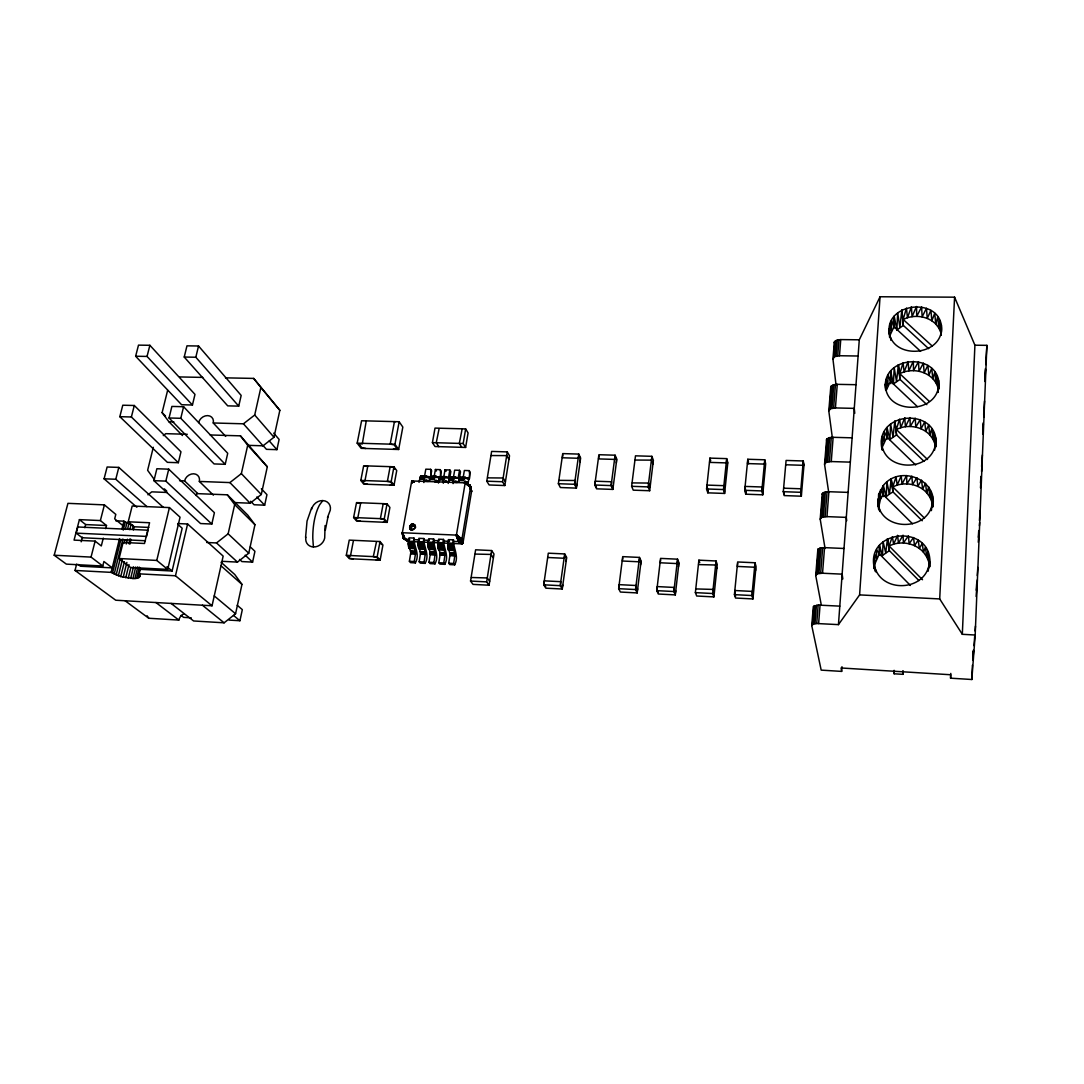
<?xml version="1.0" encoding="UTF-8"?>
<svg xmlns="http://www.w3.org/2000/svg" width="1084" height="1084" viewBox="0 0 1084 1084"><rect width="100%" height="100%" fill="white"/><g stroke="black" fill="none" stroke-linecap="round" stroke-linejoin="round"><path stroke-width="1.5" d="M935.411 446.947L935.451 437.38L935.655 447.001C941.779 406.202 872.701 410.172 882.146 449.806L881.671 440.592L882.362 449.67M875.33 571.512C860.723 528.179 936.007 521.96 929.53 566.891L927.863 551.837L926.617 556.661L928.663 561.634L929.205 556.661L929.53 566.891M882.484 555.455L883.108 541.715L885.709 552.799L887.471 538.789L889.368 550.645L882.484 555.455L879.436 545.374L879.354 553.883L874.978 563.599L874.531 568.856L874.083 564.087L874.707 569.1M938.676 389.115C944.137 351.392 879.531 353.56 885.696 390.24M932.66 506.892L932.375 496.147L931.806 501.784L929.774 496.987L931.048 491.472L932.66 506.892C938.771 479.413 899.476 464.44 883.297 485.591L883.175 494.67L880.465 499.196L878.541 507.962M889.869 439.521L890.601 424.034L893.013 436.974L894.842 421.188L896.563 434.874L889.869 439.521L887.051 427.53L886.888 437.123L882.647 446.351L882.498 435.971L884.219 441.554L884.314 431.567L886.888 437.123L915.628 464.955M893.406 383.966L894.205 367.679L896.509 381.46L898.379 364.888L900.005 379.4L893.406 383.966L890.696 371.107L890.492 381.189L886.319 390.186L885.411 383.844C884.449 414.928 937.077 414.887 938.717 384.834L938.554 389.332M896.847 329.929L897.688 312.897L899.896 327.476L901.82 310.159L903.351 325.444L896.847 329.929L894.232 316.257L894.002 326.799L889.883 335.579C881.319 302.572 941.888 295.282 941.617 329.224C939.923 358.37 888.419 359.048 889.029 328.682L889.232 333.655M929.3 567.677L929.476 561.648L928.202 571.2M932.443 507.298L932.646 500.971L931.373 510.618M325.065 525.577L324.699 538.03A10.176 8.713 -40.3 0 1 313.411 546.973A10.176 8.713 -40.3 0 1 305.905 537.176M935.56 447.014L935.722 442.069L934.625 450.09M811.74 625.536L813.542 623.964L816.726 623.517L838.447 624.628L859.287 339.807L880.059 296.759L954.584 297.179L974.909 345.2L986.887 345.349L975.18 635.021L971.833 679.505L950.573 678.178L950.682 674.749L841.049 667.974L841.645 671.403L821.184 670.129L811.74 625.536L813.312 606.566L818.163 605.089L839.802 606.132M305.566 537.407L307.043 521.065L311.555 508.125M408.234 543.924L409.074 537.867L413.98 538.084C413.532 546.133 420.348 554.073 415.389 562.894L410.497 562.65L409.386 561.295L410.822 552.42L408.234 543.924L413.139 544.141L415.687 552.339L414.278 561.539L415.389 562.894M413.139 544.141L413.98 538.084M418.045 544.371L418.885 538.301L423.803 538.531C423.356 546.593 430.063 554.561 425.158 563.368L420.267 563.124L419.169 561.769L420.592 552.881L418.045 544.371L422.963 544.602L425.47 552.799L424.074 562.013L425.158 563.368M422.963 544.602L423.803 538.531M427.895 544.818L428.722 538.748L433.654 538.965C433.221 547.054 439.792 555.049 434.982 563.856L430.063 563.612L428.993 562.257L430.389 553.341L427.895 544.818L432.828 545.049L435.28 553.26L433.912 562.488L434.982 563.856M432.828 545.049L433.654 538.965M437.773 545.279L438.6 539.195L443.546 539.412C443.099 547.515 449.575 555.536 444.819 564.33L439.887 564.087L438.83 562.731L440.226 553.802L437.773 545.279L442.733 545.509L445.131 553.734L443.776 562.975L444.819 564.33M442.733 545.509L443.546 539.412M447.692 545.74L448.491 539.642L453.464 539.859C453.031 547.976 459.372 556.024 454.697 564.818L449.752 564.574L448.708 563.219L450.09 554.276L447.692 545.74L452.651 545.957L455.009 554.195L453.668 563.463L454.697 564.818M452.651 545.957L453.464 539.859M971.833 679.505L972.416 665.156M972.876 656.755L973.093 651.687M973.296 650.278L972.89 660.413L973.622 650.603M975.18 635.021L962.321 634.303L974.909 345.2M950.573 678.178L950.79 673.408M415.036 527.488C410.47 520.686 410.253 534.873 415.551 527.081C409.549 515.916 407.056 538.165 415.551 527.081M886.224 496.662L886.902 482.014L889.408 494.06L886.224 496.662L883.297 485.591L878.677 494.25L878.243 506.526M962.321 634.303L939.706 598.937L954.584 297.179M893.907 670.454L894.151 673.787L902.986 674.329L903.175 671.023M894.151 673.787L894.354 670.481M984.787 378.56L985.424 368.601M985.939 360.294L986.887 345.349M984.828 381.514L985.586 369.685M985.898 364.617L986.223 359.549M982.7 429.63L983.134 422.896M983.676 414.481L984.543 401.026M982.687 433.993L983.337 424.02M983.771 417.367L984.096 412.381M980.492 483.044L980.939 476.445M981.603 466.54L982.361 454.995M980.478 487.827L981.237 476.432M981.562 471.54L981.887 466.662M838.447 624.628L859.598 594.899L880.059 296.759M978.283 537.257L978.744 530.55M979.435 520.51L980.126 510.456M978.269 542.244L979.069 530.699M979.408 525.74L979.638 522.447M976.196 590.197L976.657 583.693M977.24 575.577L977.822 567.46M841.645 671.403L841.97 666.728M976.115 596.485L977.321 579.791M973.988 645.698L974.719 635.888M975.085 630.996L975.451 626.091M818.623 623.544L820.06 605.102M821.252 604.831L815.71 575.468L817.512 573.748L822.539 573.233L824.545 547.637L844.016 548.477M825.073 548.49L820.195 519.128L821.984 517.244L826.956 516.621L828.894 491.716L848.122 492.393M828.637 491.919L824.558 464.304L826.333 462.272L831.252 461.554L833.135 437.313L852.119 437.828M832.336 437.584L828.799 410.931L830.561 408.749L835.425 407.936L837.268 384.346L855.994 384.698M836.076 385.321L832.932 358.939L834.694 356.636L839.49 355.742L840.75 339.59L859.287 339.807M815.71 575.468L817.864 549.317L820.967 547.84L824.545 547.637M820.195 519.128L822.295 493.613L825.358 491.987L828.894 491.716M824.558 464.304L826.604 439.386L829.639 437.624L833.135 437.313M828.799 410.931L830.805 386.595L833.813 384.712L837.268 384.346M832.932 358.939L834.355 341.988L837.336 339.997L840.75 339.59M812.472 624.398L813.921 606.01M816.455 574.222L818.474 548.694M820.927 517.773L822.905 492.935M825.29 462.854L827.214 438.668M829.531 409.386L831.401 385.836M833.664 357.313L834.951 341.189M813.542 623.964L814.992 605.563M817.512 573.748L819.531 548.192M821.984 517.244L823.948 492.38M826.333 462.272L828.244 438.072M830.561 408.749L832.431 385.199M834.694 356.636L835.967 340.512M814.992 623.666L816.442 605.238M818.948 573.409L820.967 547.84M823.406 516.865L825.358 491.987M827.742 461.838L829.639 437.624M831.956 408.289L833.813 384.712M836.062 356.135L837.336 339.997M816.726 623.517L818.163 605.089M820.669 573.233L822.675 547.637M825.1 516.648L827.051 491.757M829.409 461.594L831.32 437.367M833.61 408.004L835.466 384.413M837.702 355.823L838.975 339.671M453.369 543.49L461.825 543.87L463.003 542.921L471.54 491.567L470.266 485.781L464.941 482.841L469.358 484.887L470.632 489.101L469.345 484.887L464.901 482.841L411.934 480.957L414.047 482.095M801.347 496.201L800.615 492.299L803.271 460.971L786.09 460.443L783.312 491.689L784.139 495.578L801.347 496.201L803.976 465.009L803.271 460.971M463.044 542.745L461.987 538.911L456.445 534.927L465.158 483.058L470.591 487.014L471.554 491.391M413.952 525.564L414.047 524.412M929.245 401.351L899.774 373.682C913.189 366.744 932.918 371.947 937.809 387.164L938.432 380.281L938.581 388.628M752.946 598.937L751.93 595.536L755.02 562.772L737.648 561.973L734.424 594.642L735.535 598.029L752.946 598.937L756.022 566.336L755.02 562.772M762.757 494.805L761.808 490.93L764.762 459.792L747.784 459.264L744.722 490.32L745.751 494.196L762.757 494.805L765.67 463.817L764.762 459.792M937.66 392.435L937.958 389.386L938.094 392.367M745.751 494.196L746.009 491.608M737.662 563.382L737.364 566.417L754.749 567.244L755.047 564.195L755.643 570.374M713.909 596.905L712.662 593.517L716.05 560.97L698.882 560.171L695.372 592.623L696.7 596.01L713.909 596.905L717.256 564.507L716.05 560.97M724.613 493.437L723.475 489.562L726.686 458.627L709.912 458.112L706.578 488.965L707.811 492.841L724.613 493.437L727.811 462.638L726.686 458.627M709.952 459.508L709.641 462.38L726.416 462.909L726.714 460.022L727.594 463.139M707.811 492.841L708.096 490.253M675.318 594.899L673.869 591.525L677.541 559.181L660.562 558.395L656.782 590.644L658.313 594.018L675.318 594.899L678.95 562.718L677.541 559.181M660.617 559.791L660.264 562.786L677.243 563.585L677.581 560.577L678.679 563.328L678.503 566.715M891.211 479.128L889.408 494.06L893.013 491.933L891.211 479.128L893.013 491.933L922.213 520.781M637.189 592.921L635.536 589.547L639.479 557.42L622.704 556.634L618.652 588.68L620.387 592.04L637.189 592.921L641.091 560.929L639.479 557.42M649.668 490.74L648.124 486.906L651.877 456.323L635.481 455.822L631.62 486.309L633.246 490.158L649.668 490.74L653.381 460.307L651.877 456.323M618.964 588.043L619.154 584.642L636.037 585.509L635.847 588.91L637.135 591.539L637.677 588.897M622.772 558.016L622.392 561.011L639.167 561.797L639.533 558.802L640.793 561.539L640.603 564.913M612.839 489.412L611.105 485.591L615.102 455.199L598.896 454.711L594.777 485.009L596.593 488.83L612.839 489.412L616.81 459.169L615.102 455.199M598.978 456.093L598.585 458.911L614.804 459.413L615.17 456.594L616.498 459.67L616.308 462.922M562.257 589.019L566.688 557.447L564.696 553.938L548.301 553.179L543.721 584.818L545.848 588.178L562.257 589.019L560.225 585.672L564.696 553.938M576.417 488.112L580.631 458.031L578.761 454.088L562.731 453.6L558.368 483.721L560.374 487.529L576.417 488.112L574.506 484.291L578.761 454.088M325.295 530.32L328.032 516.634M562.813 454.968L562.406 457.773L578.436 458.275L578.842 455.47L580.292 458.532L580.116 461.77M834.219 342.856L834.355 341.988M489.06 585.224L486.648 581.891L491.621 550.55L475.619 549.805L470.537 581.051L473.031 584.384L489.06 585.224L493.992 554.032L491.621 550.55M504.819 485.537L502.542 481.743L507.285 451.906L491.621 451.418L486.77 481.188L489.128 484.968L504.819 485.537L509.521 455.808L507.285 451.906M830.669 387.422L830.805 386.595M460.754 477.367L459.359 477.868L458.532 480.524L463.424 480.686C464.562 470.741 471.608 488.952 469.209 470.632L464.358 470.47L463.125 477.8M826.482 440.172L826.604 439.386M459.264 479.142L460.497 471.825L459.508 470.307L454.67 470.144L453.424 477.461L458.261 477.637L459.508 470.307M465.619 447.448L468.085 432.909L465.659 428.925L435.009 428.099L432.421 442.624L435.009 446.527L465.619 447.448L463.18 443.519L465.659 428.925M453.085 483.613C452.38 474.48 456.323 479.467 458.261 477.637M448.586 477.299L449.846 469.982L445.023 469.819L443.695 477.407L448.532 477.583L443.762 477.123M448.193 483.437L449.345 478.03L451.012 477.028M449.603 478.803L450.849 471.499L449.846 469.982M431.622 476.35L430.172 476.838L429.291 479.48L434.142 479.656C435.646 469.548 442.38 488.057 440.212 469.657L435.402 469.494L434.115 476.797M438.437 483.085L439.616 477.692L441.31 476.689M439.969 478.464L441.242 471.174L440.212 469.657M443.315 483.261C442.407 476.391 446.229 477.461 448.532 477.583M822.173 494.331L822.295 493.613M423.871 482.556C423.871 467.787 432.516 487.068 430.605 469.331L425.809 469.169L424.508 476.459M419.034 482.38L420.226 477.014L421.974 476.012M414.034 482.095L411.69 481.188L402.394 532.434L403.411 538.328L408.736 541.458L404.061 538.884L402.394 532.434L402.909 537.149L406.541 539.737M817.742 549.995L817.864 549.317M380.118 560.198L377.178 556.81L380.023 541.526L349.238 540.117L346.297 555.32L349.387 558.694L380.118 560.198L382.937 544.995L380.023 541.526M387.137 522.38L384.251 518.816L387.042 503.816L356.514 502.61L353.614 517.529L356.65 521.079L387.137 522.38L389.901 507.447L387.042 503.816M394.02 485.239L391.202 481.526L393.939 466.798L363.655 465.781L360.809 480.429L363.763 484.142L394.02 485.239L396.73 470.578L393.939 466.798M398.655 449.494L402.828 427.069L399.156 421.744L361.595 420.755L357.178 443.166L361.135 448.342L398.655 449.494L394.942 444.291L399.156 421.744M366.257 420.877L362.313 443.884L358.804 443.776L361.866 447.8L365.796 448.478M464.413 482.204L465.009 480.998L467.041 482.814L468.383 481.608L470.185 472.163L469.209 470.632M414.251 525.713L414.467 524.629M454.643 481.852C455.144 478.491 459.06 485.591 459.101 479.941M444.901 481.513C445.321 477.99 448.749 485.022 449.237 480.307M435.199 481.161C435.619 477.651 439.088 484.683 439.603 479.968M425.511 480.822C425.917 477.312 428.844 483.898 429.765 480.239M430.199 478.911L431.649 470.849L430.605 469.331M250.661 501.255L254.09 504.751L264.672 505.185L266.949 494.67L261.339 488.762M229.076 620.089L239.916 620.739L242.328 609.628L237.233 605.292M239.523 559.412L241.881 561.58L252.599 562.122L254.93 551.309L250.309 546.892M263.127 445.605L266.447 449.332L276.908 449.657L279.116 439.427L273.696 433.139M235.296 502.597L250.174 503.206L261.285 494.494L267.314 466.784L240.458 435.849L210.215 434.969M171.096 603.422L193.602 620.969L224.117 622.812L235.567 613.761L241.962 584.398L234.74 574.479L221.082 562.284M222.396 561.336L237.464 562.095L248.751 553.219L254.957 524.71L247.789 515.144L227.383 494.819L196.746 493.613A8.225 6.761 -41.6 0 1 196.055 495.537M248.331 445.348L263.033 445.809L273.981 437.258L279.848 410.321L253.683 378.411L225.472 377.855M179.551 480.713L184.565 480.903A8.198 6.734 -41.2 0 1 193.697 473.789A8.198 6.734 -41.2 0 1 199.348 481.445L229.903 482.583L241.353 473.627L247.708 445.253L240.458 435.849M76.652 564.087L75.013 570.441L115.758 600.224L212.044 605.78L223.155 556.106L187.6 523.992L177.641 523.545M206.732 542.488L216.502 542.948L228.141 533.816L234.672 504.588L227.383 494.819M198.643 422.584A8.049 6.558 -39 0 1 207.64 415.606A8.049 6.558 -39 0 1 213.25 422.977L243.426 423.803L254.713 415.023L260.878 387.462L253.683 378.411M225.215 464.304L227.721 453.288L183.589 406.717L171.882 406.432L169.05 417.99L214.076 463.925L225.215 464.304L180.784 418.302L169.05 417.99M211.827 524.046L214.415 512.691L168.738 469.169L156.868 468.749L153.942 480.673L200.54 523.545L211.827 524.046L165.852 481.106L153.942 480.673M238.724 406.134L241.176 395.43L198.535 345.999L186.976 345.837L184.226 357.043L227.721 405.863L238.724 406.134L195.825 357.232L184.226 357.043M137.383 567.488L139.687 569.317L172.112 571.011L182.18 528.233L177.844 524.358M212.044 605.78L175.472 575.78L187.6 523.992M128.237 521.797L149.565 522.745L144.511 543.49L123.102 542.461L119.105 558.517L130.5 567.474L167.708 569.412L180.052 517.176L169.429 507.583L132.167 506.025L128.237 521.797L134.172 526.77L148.833 527.434M178.345 462.705L180.974 451.784L134.294 405.497L122.777 405.213L119.823 416.676L167.383 462.34L178.345 462.705L131.381 416.988L119.823 416.676M192.437 405.009L194.984 394.386L149.877 345.295L138.495 345.132L135.635 356.243L181.597 404.738L192.437 405.009L147.045 356.433L135.635 356.243M167.708 569.412L156.774 560.428L169.429 507.583M180.784 418.302L183.589 406.717M165.852 481.106L168.738 469.169M195.825 357.232L198.535 345.999M75.013 570.441L111.11 572.366L120.73 576.58L132.925 578.544L135.73 567.027M132.925 578.544L134.958 578.517L137.763 567M134.958 578.517L136.72 578.341L139.43 567.176M136.72 578.341L140.229 576.322L138.589 573.815L139.687 569.317M138.169 578.029L140.486 568.45M139.253 577.569L140.026 574.385M125.758 577.745L128.982 564.601M128.251 578.151L130.676 568.287M130.663 578.422L133.481 566.918M118.359 575.848L122.302 559.913M126.259 543.978L127.438 539.195M129.809 529.629L131.001 524.846L123.901 521.16L115.785 520.808M120.73 576.58L124.389 561.783M128.861 543.707L130.08 538.775M132.519 528.911L133.346 525.618L131.001 524.846M153.305 447.299L147.627 470.293L154.484 479.778M182.478 435.538L168.928 421.771L162.112 412.638L167.641 390.294M129.877 544.154L131.042 539.412M133.386 529.941L134.172 526.77M123.224 577.216L126.869 562.433M112.465 573.26L120.839 539.71M123.237 530.117L125.229 522.136M114.159 574.168L122.912 539.046M125.297 529.466L126.882 523.084M116.151 575.035L120.107 559.087M124.064 543.138L124.863 539.94M127.641 528.789L128.82 524.006M111.11 572.366L119.552 538.572M121.991 528.802L123.901 521.16M122.804 525.55L114.687 518.816L115.798 514.399L104.403 504.873L67.94 503.342L54.2 555.238L66.368 564.127L102.777 566.024L103.915 561.498L112.221 567.88L80.446 566.214L77.994 564.398M131.381 416.988L134.294 405.497M146.936 506.621L115.785 479.25L118.806 467.407L107.126 467.001L104.091 478.816L136.882 507.244M147.045 356.433L149.877 345.295M103.292 538.098L101.3 545.957L95.121 541.119L74.064 540.117L79.417 519.629L100.378 520.564L106.489 525.523L105.69 528.667M102.777 566.024L91.042 557.095L95.121 541.119M100.378 520.564L104.403 504.873M81.192 541.81L82.411 537.108M84.837 527.718L85.65 524.575L79.417 519.629M76.219 533.138L77.818 526.987L148.047 530.198L146.543 536.417L76.219 533.138L82.181 537.745L145.419 540.753M903.148 319.428L906.454 308.127L907.457 317.707L903.148 319.428L932.254 346.094M899.774 373.682L903.08 362.842L904.137 371.947L908.121 361.609L908.785 370.918L913.311 361.257L913.541 370.62L918.46 361.771L919.015 371.216L923.378 363.154L924.205 372.801L927.863 365.362L928.866 375.321L931.739 368.289L932.809 378.655L934.882 371.853L935.831 382.666L937.145 375.904L937.809 387.164M414.522 525.93L414.833 524.927M896.305 429.467L899.612 419.129L900.736 427.719L896.305 429.467L927.538 459.508M892.728 486.865L896.048 477.041L897.227 485.104L892.728 486.865L924.489 518.179M889.043 545.929L892.376 536.675L893.609 544.154L889.043 545.929L922.511 579.737M928.676 566.593C922.349 590.78 883.839 592.352 875.357 568.91L875.899 571.824M931.861 505.781C925.167 531.431 882.227 530.51 878.04 503.803L878.717 509.819M934.95 446.743C928.311 471.608 886.333 471.31 881.888 445.253L882.362 449.968M414.738 526.187L415.131 525.279M414.901 526.472L415.362 525.686M327.49 517.529L330.281 510.157A10.095 8.604 -39 0 0 322.788 500.578A10.095 8.604 -39 0 0 311.582 509.385M322.775 500.578L319.617 504.832A35.853 14.024 -87.4 0 0 312.802 538.45L313.398 546.973M462.556 543.558L456.445 534.927L461.879 539.358L463.003 542.921M147.952 494.819L151.76 491.851L166.841 492.448M163.278 435.605L165.771 433.668L187.288 434.291M454.061 541.472L459.467 541.566L461.987 538.911L470.591 487.014L465.104 482.936L470.266 485.781L471.54 491.201M410.904 529.656L411.676 529.331M410.511 529.399L411.392 529.141M409.725 539.466L405.335 539.263L402.557 532.745L456.256 535.103L462.38 543.68M410.172 529.073L411.161 528.911M409.901 528.694L410.971 528.64M461.635 543.87L458.532 541.661L456.107 535.13L459.006 541.648L461.825 543.87M839.49 355.742L858.094 356.013M179.89 376.947L202.789 377.408M835.425 407.936L854.273 408.37L854.761 413.316M168.928 421.771L173.874 421.906M432.421 442.624L463.18 443.519M357.178 443.166L394.942 444.291M831.252 461.554L850.33 462.136M364.915 466.228L367.747 466.323L364.915 480.984L362.083 480.876L364.387 483.762L367.53 484.277M421.08 475.89L426.513 475.998M430.741 476.228L436.174 476.337M440.443 476.567L445.876 476.675M450.158 476.906L455.605 477.014M459.914 477.245L465.361 477.353M420.782 476.133L426.798 476.188M430.443 476.459L436.459 476.526M440.145 476.797L446.161 476.865M449.874 477.15L455.876 477.204M459.63 477.488L465.632 477.543M426.107 476.513L429.318 476.621M435.727 476.852L438.939 476.96M464.738 477.868L467.976 477.976M420.497 476.499L425.321 476.675M430.172 476.838L435.009 477.014M439.874 477.177L444.725 477.353M449.603 477.529L454.481 477.692M459.359 477.868L464.264 478.03M426.053 476.797L429.25 476.906M435.66 477.136L438.871 477.245M464.684 478.152L467.922 478.261M420.226 477.014L425.063 477.177M425.985 477.041L429.183 477.163M429.901 477.353L434.752 477.516M435.592 477.38L438.803 477.502M439.616 477.692L444.481 477.854M449.345 478.03L454.223 478.207M459.115 478.369L464.006 478.545M464.616 478.396L467.854 478.518M425.89 477.272L429.101 477.38M425.809 477.448L429.007 477.556M419.982 477.624L424.82 477.8M429.671 477.963L434.521 478.139M439.372 478.315L444.237 478.478M449.115 478.654L453.993 478.83M458.884 478.993L463.789 479.169M419.779 478.342L424.616 478.518M429.467 478.681L434.318 478.857M439.169 479.033L444.047 479.196M448.911 479.372L453.803 479.548M458.695 479.711L463.586 479.887M486.77 481.188L502.542 481.743M558.368 483.721L574.506 484.291M594.777 485.009L611.105 485.591M631.62 486.309L648.124 486.906M706.578 488.965L723.475 489.562M744.722 490.32L761.808 490.93M783.312 491.689L800.615 492.299M419.616 479.142L424.454 479.304M439.006 479.833L443.871 479.995M448.749 480.171L453.64 480.347M435.903 480.971L439.115 481.079M464.901 482.001L468.139 482.123M424.833 481.12L428.044 481.242M434.467 481.472L438.844 481.459M444.128 481.811L447.353 481.933M453.817 482.163L457.055 482.272M464.643 482.38L467.882 482.502M425.131 481.31L428.329 481.418M434.752 481.648L437.963 481.77M444.399 482.001L447.624 482.109M454.088 482.339L457.326 482.461M463.803 482.692L467.597 482.746M360.809 480.429L391.202 481.526M104.091 478.816L115.785 479.25M826.956 516.621L846.292 517.38L846.712 520.672M357.801 503.044L360.647 503.166L357.761 518.084L354.915 517.962L357.259 520.726L360.444 521.241M386.405 504.182L383.208 503.667L380.403 518.653L383.614 519.182L385.85 521.946L383.302 522.217M353.614 517.529L384.251 518.816M85.65 524.575L106.489 525.523M414.63 539.683L419.522 539.9M424.44 540.13L429.359 540.347M434.277 540.577L439.21 540.794M444.155 541.011L449.453 541.485M408.478 541.201L413.383 541.431M418.288 541.648L423.207 541.878M428.139 542.095L433.072 542.325M438.017 542.556L442.963 542.772M447.922 543.003L452.895 543.233M413.695 541.688L418.654 541.919M423.614 542.135L428.573 542.366M433.532 542.596L438.492 542.813M443.451 543.043L448.41 543.274M408.343 542.081L413.248 542.312M418.167 542.528L423.085 542.759M428.017 542.976L432.95 543.206M437.895 543.436L442.841 543.653M447.8 543.883L452.773 544.114M408.262 543.003L413.167 543.219M418.085 543.45L423.004 543.667M427.936 543.897L432.868 544.127M437.814 544.344L442.76 544.574M447.719 544.805L452.692 545.035M408.248 544.832L413.153 545.049M418.058 545.279L422.977 545.509M427.909 545.74L432.841 545.957M437.787 546.187L442.746 546.417M447.706 546.648L452.665 546.878M408.316 545.699L413.221 545.929M418.126 546.16L423.045 546.377M427.977 546.607L432.909 546.837M437.855 547.068L442.8 547.298M447.76 547.528L452.719 547.759M408.424 546.512L413.329 546.742M418.234 546.973L423.153 547.203M428.085 547.42L433.017 547.65M437.963 547.881L442.909 548.111M447.868 548.341L452.827 548.572M408.587 547.244L413.492 547.474M418.397 547.705L423.316 547.935M428.234 548.165L433.166 548.396M438.112 548.626L443.058 548.843M448.017 549.073L452.976 549.317M408.79 547.881L413.695 548.111M418.6 548.341L423.505 548.572M428.437 548.802L433.356 549.032M438.302 549.263L443.248 549.493M448.193 549.723L453.153 549.954M409.034 548.396L413.925 548.626M418.831 548.856L423.736 549.087M428.654 549.317L433.586 549.547M438.519 549.778L443.464 550.008M448.424 550.238L453.383 550.469M410.551 551.146L415.429 551.377M420.321 551.607L425.226 551.837M430.131 552.068L435.036 552.298M439.969 552.528L444.887 552.772M449.833 553.003L454.779 553.233M410.633 551.336L415.511 551.566M420.402 551.797L425.307 552.027M430.212 552.257L435.118 552.488M440.036 552.718L444.968 552.948M449.914 553.179L454.846 553.423M410.701 551.553L415.592 551.783M420.47 552.013L425.375 552.244M430.28 552.488L435.185 552.718M440.104 552.948L445.036 553.179M449.968 553.409L454.914 553.639M410.755 551.824L415.646 552.054M420.524 552.284L425.429 552.515M430.334 552.745L435.24 552.976M440.158 553.206L445.09 553.436M450.023 553.667L454.968 553.91M410.795 552.108L415.687 552.339M420.565 552.569L425.47 552.799M430.375 553.03L435.28 553.26M440.199 553.49L445.131 553.734M450.063 553.965L455.009 554.195M410.822 552.42L415.7 552.65M420.592 552.881L425.484 553.111M430.389 553.341L435.307 553.572M440.226 553.802L445.145 554.046M450.09 554.276L455.023 554.507M410.836 552.745L415.714 552.976M420.592 553.206L425.497 553.436M430.402 553.667L435.307 553.897M440.226 554.127L445.158 554.371M450.09 554.601L455.036 554.832M410.822 553.07L415.7 553.301M420.592 553.531L425.484 553.761M430.389 553.992L435.294 554.222M440.212 554.466L445.145 554.696M450.077 554.927L455.023 555.157M410.795 553.396L415.673 553.626M420.551 553.856L425.456 554.087M430.362 554.317L435.267 554.547M440.185 554.791L445.118 555.022M450.05 555.252L454.995 555.496M822.539 573.233L842.132 574.154L842.837 578.964M410.741 553.707L415.619 553.938M420.511 554.168L425.402 554.398M430.307 554.629L435.226 554.872M440.145 555.103L445.063 555.333M450.009 555.577L454.941 555.807M346.297 555.32L377.178 556.81M409.386 561.295L414.278 561.539M419.169 561.769L424.074 562.013M428.993 562.257L433.912 562.488M438.83 562.731L443.776 562.975M448.708 563.219L453.668 563.463M859.598 594.899L939.706 598.937M54.2 555.238L91.042 557.095M119.105 558.517L156.774 560.428M470.537 581.051L486.648 581.891M543.721 584.818L560.225 585.672M618.652 588.68L635.536 589.547M656.782 590.644L673.869 591.525M695.372 592.623L712.662 593.517M734.424 594.642L751.93 595.536M138.589 573.815L175.472 575.78M191.245 617.826L183.616 617.365L181.042 615.373M125.107 600.766L148.793 618.259L178.833 620.075A8.265 6.924 -46.5 0 1 184.05 613.693M409.725 528.26L410.836 528.328M409.617 527.8L410.755 528.003M409.589 527.325L410.741 527.651M409.657 526.838L410.795 527.298M464.901 482.841L468.532 484.589M408.56 541.444L404.874 539.209L402.476 532.691L403.709 538.64L408.221 541.309M412.042 480.944L414.373 482.082M470.022 485.442L465.104 482.936L469.724 485.144L471.201 490.605L469.711 485.131L465.104 482.936L470.009 485.429L471.323 490.74L470.009 485.429L465.077 482.908L470.266 485.781L471.052 490.51M471.499 491.038L470.442 486.174L465.158 483.058L470.551 486.581L465.158 483.112L470.266 485.781M409.806 526.35L410.904 526.959M403.411 538.328L408.072 541.201L403.411 538.328L402.449 532.664L403.709 538.64M404.061 538.884L402.557 532.745L404.454 539.073L408.383 541.39M465.144 483.017L470.442 486.174M402.909 537.149L402.394 532.529L403.004 537.583L406.595 539.967M410.037 525.889L411.066 526.621M155.933 602.541L178.833 620.075M465.158 483.152L470.551 487.461L471.54 491.567M202.423 605.224L224.117 622.812M166.936 566.742L172.112 571.011M233.521 615.427L239.916 620.739M214.239 595.915L235.567 613.761M462.014 543.829L459.467 541.566L456.215 535.117L462.204 543.761M220.987 565.794L241.962 584.398M118.806 467.407L163.359 507.366M410.348 525.469L411.283 526.323M216.502 542.948L237.464 562.095M928.649 348.669L903.351 325.444L901.82 310.159M920.601 351.338L894.002 326.799L891.576 320.105L891.414 331.026L889.815 324.306L889.883 335.579M164.334 488.87L166.8 491.147M245.174 555.184L252.599 562.122M926.834 404.644L900.005 379.4L898.379 364.888M228.141 533.816L248.751 553.219M917.43 406.649L890.492 381.189L887.999 375.05L887.864 385.511L886.211 379.346L886.319 390.186M184.565 480.903L197.667 493.437M923.988 461.323L896.563 434.874L894.842 421.188M199.348 481.445L213.385 495.144M912.498 523.762L883.175 494.67L880.52 489.724L880.465 499.196L878.677 494.25L878.867 504.128L877.837 499.006L878.27 506.323M234.672 504.588L254.957 524.71M918.961 580.59L889.368 550.645L887.471 538.789M229.903 482.583L250.174 503.206M910.411 585.468L879.354 553.883L876.604 549.602L876.604 558.531L874.734 554.249L874.978 563.599L873.88 559.141L874.531 568.856M162.112 412.638L165.527 416.107M256.786 497.014L264.672 505.185M241.353 473.627L261.285 494.494M213.25 422.977L225.702 436.378M247.708 445.253L267.314 466.784M353.208 558.883L349.997 558.368L347.598 555.74L350.484 555.875L353.411 540.686M243.426 423.803L263.033 445.809M269.266 440.944L276.908 449.657M376.256 560.008L378.831 559.778L376.541 557.135L373.303 556.62L376.487 541.743M410.714 525.09L411.541 526.038M254.713 415.023L273.981 437.258M456.391 535.008L462.705 543.423M379.386 541.864L381.649 544.561M260.878 387.462L279.848 410.321M390.213 485.104L392.76 484.792L390.565 481.906L387.381 481.391L390.145 466.662L393.302 467.19L394.752 469.142M471.445 577.501L487.272 577.948L489.683 581.295M393.939 449.345L393.519 448.776L397.056 448.884L394.169 444.846L390.199 444.155L394.441 421.622L394.847 422.218M475.253 554.073L491.011 554.439L493.383 557.908M435.402 469.494L436.446 471.012M411.134 524.764L411.852 525.808M147.085 615.753L148.793 618.259M445.023 469.819L446.039 471.337M438.817 446.635L436.256 442.733L439.101 428.641M545.753 586.81L544.1 584.208L544.303 580.848L560.78 581.674L560.591 585.048L562.176 587.663L562.826 585.048M461.784 447.326L459.318 443.41L462.082 429.264M487.651 477.868L503.139 477.99L505.415 481.797M547.976 557.501L564.357 558.274L564.778 555.32L566.336 558.03L566.146 561.363M491.282 455.551L506.702 455.605L508.938 459.508M459.928 541.417L456.31 535.076L459.006 541.648M411.595 524.507L412.177 525.632M559.141 480.361L575.035 480.497L574.845 483.776L576.336 486.743L576.945 484.318M596.525 487.461L595.116 484.48L595.306 481.201L611.606 481.77L611.417 485.063L612.772 488.044L613.327 485.605M658.259 592.636L657.067 590.008L657.256 586.579L674.329 587.447L674.153 590.875L675.278 593.517L675.779 590.848M462.827 543.274L461.445 540.211L456.418 534.968L461.703 539.791L462.922 543.111M632.284 482.908L648.598 483.058L650.129 486.919M635.183 460.05L651.403 460.131L652.92 464.087M695.955 588.924L713.096 589.425L714.329 592.826M412.083 524.331L412.53 525.496M448.491 539.642L449.101 541.241M698.584 564.588L715.63 565.008L716.836 568.531M698.882 560.171L699.749 562.528M456.161 535.117L458.532 541.661M735.521 596.634L734.83 590.523L752.323 591.417L752.933 597.528L753.339 594.831M707.784 491.445L706.998 485.09L723.882 485.673L724.6 492.041M709.912 458.112L710.725 460.781M402.598 532.759L404.454 539.073M745.738 492.8L745.101 486.418L762.188 487.001L762.743 493.41L763.122 490.916M412.597 524.222L412.896 525.428M747.784 459.264L748.461 461.947M748.583 463.803L747.797 460.673L747.513 463.573L764.491 464.101L764.762 461.201L765.318 467.665M411.703 481.147L412.191 483.369M783.759 488.193L801.022 488.789M783.488 491.133L784.139 494.168M785.846 464.765L803.014 465.307M800.778 491.743L801.347 494.792M941.237 335.335L940.058 320.552L938.73 327.869L940.695 332.232L941.346 324.807L941.454 332.354M803.271 462.394L803.813 465.537M879.287 508.477L879.829 511.526M890.452 337.327L890.872 340.322M413.099 524.209L413.261 525.415M403.004 537.583L402.421 532.623L403.18 537.976L407.733 540.415M889.246 333.073L889.625 337.517M902.796 670.996L902.986 674.329M413.587 524.263L413.614 525.455M879.436 545.374L879.666 555.252M883.297 485.591L883.474 496.553M887.051 427.53L887.173 439.156M890.696 371.107L890.763 383.709M894.232 316.257L894.259 327.815M934.137 432.855L932.85 439.006L934.842 443.654L934.137 432.855M937.823 316.636L935.749 324.008L938.73 327.869L937.823 316.636M931.847 428.668L929.774 434.86L932.85 439.006L931.847 428.668M911.427 306.894L907.457 317.707C917.132 314.753 928.446 316.772 935.749 324.008L934.733 313.195L931.861 320.796L930.899 310.376L927.254 318.384L926.468 308.276L922.132 316.88L921.63 306.962L916.725 316.338L916.549 306.501L912.037 316.663L911.427 306.894M928.731 487.136L926.671 492.692L929.774 496.987L928.731 487.136M904.734 417.896L900.736 427.719C910.777 424.711 922.443 427.177 929.774 434.86L928.676 424.969L925.79 431.391L924.733 421.92L921.061 428.776L920.194 419.616L915.804 427.096L915.208 418.153L910.248 426.432L909.991 417.57L905.438 426.689L904.734 417.896M925.506 547.352L923.46 552.217L926.617 556.661L925.506 547.352M901.238 475.822L897.227 485.104C907.471 482.055 919.313 484.792 926.671 492.692L925.506 483.315L922.633 489.087L921.522 480.131L917.836 486.35L916.915 477.719L912.511 484.575L911.861 476.174L906.874 483.843L906.576 475.537L901.996 484.087L901.238 475.822M897.633 535.455L893.609 544.154C904.056 541.079 916.102 544.073 923.46 552.217L922.254 543.382L919.367 548.477L918.202 540.076L914.517 545.618L913.541 537.556L909.11 543.734L908.419 535.903L903.406 542.948L903.053 535.198L898.446 543.138L897.633 535.455M470.402 489.006L468.938 484.697L470.415 489.006"/></g></svg>
